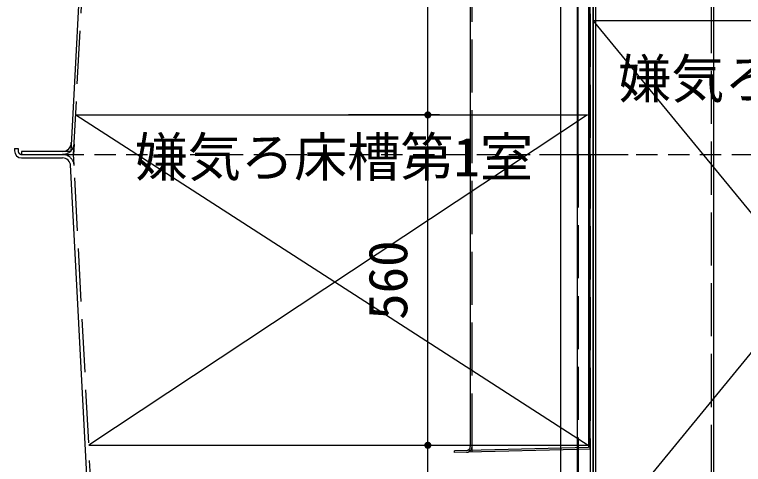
# Model space of a CAD drawing. Units: millimetres, scale not verified. Extents: x -8910 to 8910, y -6308 to 6308.
# Drawn here: x -6074 to -4839, y -3466 to -2703 of the extents above; entities that cross this region are included whole.
import ezdxf
from ezdxf.enums import TextEntityAlignment as Align

# ---------------------------------------------------------------- set-up
doc = ezdxf.new("R2010")
doc.units = ezdxf.units.MM
doc.header["$LTSCALE"] = 30
for name, pattern in [('CHAIN1', [8, 5, -1, 1, -1]), ('DASHED1', [1.8, 1.2, -0.6]), ('DASHED3', [4, 3, -1]), ('DOUBLE_CHAIN2', [12.8, 9, -1, 0.6, -0.6, 0.6, -1])]:
    doc.linetypes.add(name, pattern=pattern)
for name, color, linetype, lineweight in [('0-1_製作', 5, 'Continuous', 25), ('0-2_空気管', 3, 'Continuous', 25), ('0-4_寸法', 92, 'Continuous', 25), ('0-5_09', 3, 'Continuous', 25), ('0-6_躯体', 3, 'Continuous', 25), ('0-9_A-6_SUNPO', 4, 'Continuous', 25), ('0-D_文字', 7, 'Continuous', 25)]:
    doc.layers.add(name, color=color, linetype=linetype, lineweight=lineweight)
doc.styles.add('ＭＳ ゴシック', font='')
doc.styles.get('ＭＳ ゴシック').set_extended_font_data('MS Gothic')

msp = doc.modelspace()

# ---------------------------------------------------------------- linework, layer by layer
at = {"layer": '0-1_製作', "color": 3}
for p, q in [((-5093.85, -2713.27), (-4363.85, -2713.27)), ((-5093.85, -2713.27), (-4363.85, -3603.26)), ((-5093.85, -3603.26), (-4363.85, -2713.27)), ((-5970.34, -2873.27), (-5103.32, -2873.27)), ((-5970.34, -2873.27), (-5101.94, -3433.26)), ((-5103.32, -2873.27), (-5948.01, -3433.26)), ((-5948.01, -3433.26), (-5101.94, -3433.26))]:
    msp.add_line(p, q, dxfattribs=at)
at = {"layer": '0-2_空気管'}
for p, q in [((-5148.85, -2090.83), (-5148.85, -3833.02)), ((-5093.85, -2102.01), (-5093.85, -3794.43)), ((-5098.85, -3437.11), (-5098.85, -2213.01)), ((-5119.82, -3828.18), (-5119.82, -2383.27)), ((-5118.85, -2940.27), (-5118.85, -2378.68)), ((-6073.85, -2930.26), (-6073.85, -2934.27)), ((-6073.85, -2930.26), (-6067.85, -2930.26)), ((-6061.85, -2940.27), (-5992.76, -2940.27)), ((-6061.85, -2946.27), (-5992.83, -2946.27)), ((-5947.94, -3549.28), (-5978.93, -2957.94))]:
    msp.add_line(p, q, dxfattribs=at)
at = {"layer": '0-2_空気管', "linetype": 'DASHED3'}
for p, q in [((-5098.85, -2102.01), (-5098.85, -3794.43)), ((-6067.85, -2930.26), (-6067.85, -2934.27)), ((-6061.85, -2940.27), (-5992.83, -2940.27)), ((-5118.85, -2940.27), (-5118.85, -3828.99)), ((-5093.85, -2940.27), (-5093.85, -3560.95)), ((-5941.95, -3548.97), (-5972.94, -2957.63))]:
    msp.add_line(p, q, dxfattribs=at)
at = {"layer": '0-2_空気管', "linetype": 'DOUBLE_CHAIN2'}
for p in [(-5972.94, -2922.9), (-5992.83, -2940.27), (-5972.94, -2957.63)]:
    msp.add_line(p, (-5973.85, -2940.27), dxfattribs=at)
at = {"layer": '0-2_空気管', "linetype": 'DASHED1'}
msp.add_line((-5992.55, -2940.27), (-3355.11, -2940.27), dxfattribs=at)
at = {"layer": '0-2_空気管', "linetype": 'CHAIN1'}
msp.add_line((-5184.2, -2940.27), (-5026.82, -2940.27), dxfattribs=at)
at = {"layer": '0-2_空気管', "linetype": 'DASHED3'}
for centre, radius, start, end in [((-5992.76, -2920.27), 20, 270, 1.58), ((-6061.85, -2934.27), 6, 180, 270), ((-5992.83, -2960.26), 20, 3, 90)]:
    msp.add_arc(centre, radius, start, end, dxfattribs=at)
at = {"layer": '0-2_空気管'}
for centre, radius, start, end in [((-5992.76, -2920.27), 15, 270, 1.58), ((-6061.85, -2934.27), 12, 180, 270), ((-5992.83, -2960.26), 14, 3, 90)]:
    msp.add_arc(centre, radius, start, end, dxfattribs=at)
at = {"layer": '0-4_寸法', "color": 3}
msp.add_line((-5353.68, -2873.27), (-5507.86, -2873.27), dxfattribs=at)
at = {"layer": '0-4_寸法'}
for points in [[(-5379.67, -2872.89), (-5373.68, -2873.27), (-5379.68, -2873.27)], [(-5379.68, -2873.27), (-5377.51, -2877.89), (-5379.63, -2874.02)], [(-5379.68, -2873.27), (-5376.9, -2878.33), (-5377.51, -2877.89)], [(-5373.68, -2873.27), (-5376.9, -2878.33), (-5379.68, -2873.27)], [(-5379.57, -2872.14), (-5373.68, -2873.27), (-5379.67, -2872.89)], [(-5379.63, -2874.02), (-5378.05, -2877.37), (-5379.49, -2874.76)], [(-5379.63, -2874.02), (-5377.51, -2877.89), (-5378.05, -2877.37)], [(-5379.39, -2871.41), (-5373.68, -2873.27), (-5379.57, -2872.14)], [(-5379.49, -2874.76), (-5378.54, -2876.79), (-5379.26, -2875.48)], [(-5379.49, -2874.76), (-5378.05, -2877.37), (-5378.54, -2876.79)], [(-5379.11, -2870.71), (-5373.68, -2873.27), (-5379.39, -2871.41)], [(-5379.26, -2875.48), (-5378.54, -2876.79), (-5378.94, -2876.16)], [(-5378.75, -2870.05), (-5373.68, -2873.27), (-5379.11, -2870.71)], [(-5378.3, -2869.44), (-5373.68, -2873.27), (-5378.75, -2870.05)], [(-5377.79, -2868.89), (-5373.68, -2873.27), (-5378.3, -2869.44)], [(-5377.21, -2868.41), (-5373.68, -2873.27), (-5377.79, -2868.89)], [(-5376.57, -2868.01), (-5373.68, -2873.27), (-5377.21, -2868.41)], [(-5373.68, -2873.27), (-5376.24, -2878.7), (-5376.9, -2878.33)], [(-5375.89, -2867.69), (-5373.68, -2873.27), (-5376.57, -2868.01)], [(-5373.68, -2873.27), (-5375.54, -2878.97), (-5376.24, -2878.7)], [(-5375.89, -2867.69), (-5373.68, -2867.27), (-5373.68, -2873.27)], [(-5375.17, -2867.46), (-5373.68, -2867.27), (-5375.89, -2867.69)], [(-5373.68, -2873.27), (-5374.81, -2879.16), (-5375.54, -2878.97)], [(-5374.43, -2867.31), (-5373.68, -2867.27), (-5375.17, -2867.46)], [(-5373.68, -2873.27), (-5374.06, -2879.26), (-5374.81, -2879.16)], [(-5373.68, -2873.27), (-5373.68, -2879.27), (-5374.06, -2879.26)], [(-5373.68, -2867.27), (-5367.68, -2873.27), (-5373.68, -2873.27)], [(-5373.3, -2867.28), (-5367.68, -2873.27), (-5373.68, -2867.27)], [(-5373.68, -2873.27), (-5372.93, -2879.22), (-5373.68, -2879.27)], [(-5373.68, -2873.27), (-5372.19, -2879.08), (-5372.93, -2879.22)], [(-5373.68, -2873.27), (-5371.47, -2878.85), (-5372.19, -2879.08)], [(-5373.68, -2873.27), (-5370.79, -2878.52), (-5371.47, -2878.85)], [(-5367.68, -2873.27), (-5370.79, -2878.52), (-5373.68, -2873.27)], [(-5372.56, -2867.37), (-5367.68, -2873.27), (-5373.3, -2867.28)], [(-5371.83, -2867.56), (-5367.68, -2873.27), (-5372.56, -2867.37)], [(-5371.13, -2867.84), (-5367.68, -2873.27), (-5371.83, -2867.56)], [(-5370.47, -2868.2), (-5367.68, -2873.27), (-5371.13, -2867.84)], [(-5367.68, -2873.27), (-5370.15, -2878.12), (-5370.79, -2878.52)], [(-5369.86, -2868.64), (-5367.68, -2873.27), (-5370.47, -2868.2)], [(-5367.68, -2873.27), (-5369.57, -2877.64), (-5370.15, -2878.12)], [(-5369.86, -2868.64), (-5367.73, -2872.51), (-5367.68, -2873.27)], [(-5369.31, -2869.16), (-5367.73, -2872.51), (-5369.86, -2868.64)], [(-5367.68, -2873.27), (-5369.06, -2877.09), (-5369.57, -2877.64)], [(-5369.31, -2869.16), (-5367.87, -2871.77), (-5367.73, -2872.51)], [(-5368.83, -2869.74), (-5367.87, -2871.77), (-5369.31, -2869.16)], [(-5367.68, -2873.27), (-5368.62, -2876.48), (-5369.06, -2877.09)], [(-5368.83, -2869.74), (-5368.1, -2871.06), (-5367.87, -2871.77)], [(-5368.42, -2870.38), (-5368.1, -2871.06), (-5368.83, -2869.74)], [(-5367.68, -2873.27), (-5368.25, -2875.82), (-5368.62, -2876.48)], [(-5367.68, -2873.27), (-5367.97, -2875.12), (-5368.25, -2875.82)], [(-5367.68, -2873.27), (-5367.79, -2874.39), (-5367.97, -2875.12)], [(-5367.68, -2873.27), (-5367.69, -2873.64), (-5367.79, -2874.39)], [(-5379.67, -3432.89), (-5373.68, -3433.26), (-5379.68, -3433.26)], [(-5379.57, -3432.14), (-5373.68, -3433.26), (-5379.67, -3432.89)], [(-5379.39, -3431.41), (-5373.68, -3433.26), (-5379.57, -3432.14)], [(-5379.11, -3430.71), (-5373.68, -3433.26), (-5379.39, -3431.41)], [(-5378.75, -3430.05), (-5373.68, -3433.26), (-5379.11, -3430.71)], [(-5378.3, -3429.44), (-5373.68, -3433.26), (-5378.75, -3430.05)], [(-5377.79, -3428.89), (-5373.68, -3433.26), (-5378.3, -3429.44)], [(-5377.21, -3428.41), (-5373.68, -3433.26), (-5377.79, -3428.89)], [(-5376.57, -3428.01), (-5373.68, -3433.26), (-5377.21, -3428.41)], [(-5376.57, -3428.01), (-5373.68, -3427.26), (-5373.68, -3433.26)], [(-5375.89, -3427.69), (-5373.68, -3427.26), (-5376.57, -3428.01)], [(-5375.17, -3427.45), (-5373.68, -3427.26), (-5375.89, -3427.69)], [(-5374.43, -3427.31), (-5373.68, -3427.26), (-5375.17, -3427.45)], [(-5373.68, -3427.26), (-5367.68, -3433.26), (-5373.68, -3433.26)], [(-5373.3, -3427.28), (-5367.68, -3433.26), (-5373.68, -3427.26)], [(-5372.56, -3427.37), (-5367.68, -3433.26), (-5373.3, -3427.28)], [(-5371.83, -3427.56), (-5367.68, -3433.26), (-5372.56, -3427.37)], [(-5371.13, -3427.84), (-5367.68, -3433.26), (-5371.83, -3427.56)], [(-5371.13, -3427.84), (-5367.73, -3432.51), (-5367.68, -3433.26)], [(-5370.47, -3428.2), (-5367.73, -3432.51), (-5371.13, -3427.84)], [(-5370.47, -3428.2), (-5367.87, -3431.77), (-5367.73, -3432.51)], [(-5369.86, -3428.64), (-5367.87, -3431.77), (-5370.47, -3428.2)], [(-5369.86, -3428.64), (-5368.1, -3431.06), (-5367.87, -3431.77)], [(-5369.31, -3429.16), (-5368.1, -3431.06), (-5369.86, -3428.64)], [(-5369.31, -3429.16), (-5368.42, -3430.37), (-5368.1, -3431.06)], [(-5368.83, -3429.74), (-5368.42, -3430.37), (-5369.31, -3429.16)], [(-5379.68, -3433.26), (-5376.24, -3438.69), (-5379.63, -3434.02)], [(-5379.68, -3433.26), (-5375.54, -3438.97), (-5376.24, -3438.69)], [(-5373.68, -3433.26), (-5375.54, -3438.97), (-5379.68, -3433.26)], [(-5379.63, -3434.02), (-5376.9, -3438.33), (-5379.49, -3434.76)], [(-5379.63, -3434.02), (-5376.24, -3438.69), (-5376.9, -3438.33)], [(-5379.49, -3434.76), (-5377.51, -3437.89), (-5379.26, -3435.47)], [(-5379.49, -3434.76), (-5376.9, -3438.33), (-5377.51, -3437.89)], [(-5379.26, -3435.47), (-5378.05, -3437.37), (-5378.94, -3436.16)], [(-5379.26, -3435.47), (-5377.51, -3437.89), (-5378.05, -3437.37)], [(-5378.94, -3436.16), (-5378.05, -3437.37), (-5378.54, -3436.79)], [(-5373.68, -3433.26), (-5374.81, -3439.16), (-5375.54, -3438.97)], [(-5373.68, -3433.26), (-5374.06, -3439.25), (-5374.81, -3439.16)], [(-5373.68, -3433.26), (-5373.68, -3439.26), (-5374.06, -3439.25)], [(-5373.68, -3433.26), (-5372.93, -3439.22), (-5373.68, -3439.26)], [(-5373.68, -3433.26), (-5372.19, -3439.08), (-5372.93, -3439.22)], [(-5373.68, -3433.26), (-5371.47, -3438.84), (-5372.19, -3439.08)], [(-5373.68, -3433.26), (-5370.79, -3438.52), (-5371.47, -3438.84)], [(-5373.68, -3433.26), (-5370.15, -3438.12), (-5370.79, -3438.52)], [(-5367.68, -3433.26), (-5370.15, -3438.12), (-5373.68, -3433.26)], [(-5367.68, -3433.26), (-5369.57, -3437.64), (-5370.15, -3438.12)], [(-5367.68, -3433.26), (-5369.06, -3437.09), (-5369.57, -3437.64)], [(-5367.68, -3433.26), (-5368.62, -3436.48), (-5369.06, -3437.09)], [(-5367.68, -3433.26), (-5368.25, -3435.82), (-5368.62, -3436.48)], [(-5367.68, -3433.26), (-5367.97, -3435.12), (-5368.25, -3435.82)], [(-5367.68, -3433.26), (-5367.79, -3434.39), (-5367.97, -3435.12)], [(-5367.68, -3433.26), (-5367.69, -3433.64), (-5367.79, -3434.39)]]:
    msp.add_solid(points, dxfattribs=at)
at = {"layer": '0-5_09', "linetype": 'DASHED3'}
for p, q in [((-4892.85, -3608.52), (-4892.85, -2207.77)), ((-5973.85, -2940.27), (-5952.73, -2537.24))]:
    msp.add_line(p, q, dxfattribs=at)
at = {"layer": '0-5_09'}
for p, q in [((-4889.85, -2207.77), (-4889.85, -3608.52)), ((-5092.85, -3613.03), (-5092.85, -2213.01)), ((-6061.85, -2940.27), (-5973.85, -2940.27))]:
    msp.add_line(p, q, dxfattribs=at)
for points in [[(-5089.85, -2213.01), (-5089.85, -3610.11), (-4862.85, -3616.05)], [(-5957.72, -2536.98), (-5978.59, -2935.27), (-6061.85, -2935.27), (-6061.85, -2940.27)]]:
    msp.add_lwpolyline(points, dxfattribs=at)
at = {"layer": '0-6_躯体'}
for p, q in [((-5101.69, -2213.01), (-5101.69, -3436.85)), ((-5098.69, -3439.77), (-5098.69, -2213.01)), ((-5301.69, -2583.76), (-5301.69, -3435.27)), ((-5101.69, -3436.85), (-5328.69, -3442.79)), ((-5098.69, -3439.77), (-5328.69, -3445.79)), ((-5328.69, -3445.79), (-5328.69, -3442.79))]:
    msp.add_line(p, q, dxfattribs=at)
at = {"layer": '0-6_躯体', "linetype": 'DASHED3'}
msp.add_line((-5298.69, -3435.27), (-5298.69, -2583.27), dxfattribs=at)
at = {"layer": '0-6_躯体', "linetype": 'DOUBLE_CHAIN2'}
msp.add_line((-5298.69, -3445.01), (-5298.69, -3435.27), dxfattribs=at)
at = {"layer": '0-6_躯体'}
msp.add_arc((-5308.69, -3435.27), 7, 271.5, 0, dxfattribs=at)
at = {"layer": '0-6_躯体', "linetype": 'DASHED3'}
msp.add_arc((-5308.69, -3435.27), 10, 271.5, 0, dxfattribs=at)
at = {"layer": '0-9_A-6_SUNPO'}
for p, q in [((-5373.68, -2873.27), (-5373.68, -2383.27)), ((-5373.68, -3433.26), (-5373.68, -2873.27)), ((-5373.68, -3833.26), (-5373.68, -3433.26))]:
    msp.add_line(p, q, dxfattribs=at)

# ---------------------------------------------------------------- texts
at = {"layer": '0-4_寸法', "color": 4, "style": 'ＭＳ ゴシック'}
msp.add_text('560', height=65.98, rotation=90, dxfattribs=at).set_placement((-5388.68, -3220.77), align=Align.BOTTOM_LEFT)
at = {"layer": '0-D_文字', "color": 4, "style": 'ＭＳ ゴシック'}
for s, p in [('嫌気ろ床槽第2室', (-5051.17, -2864.81)), ('嫌気ろ床槽第1室', (-5870.23, -2997.42))]:
    msp.add_text(s, height=65.98, dxfattribs=at).set_placement(p, align=Align.BOTTOM_LEFT)

doc.saveas('drawing.dxf')
